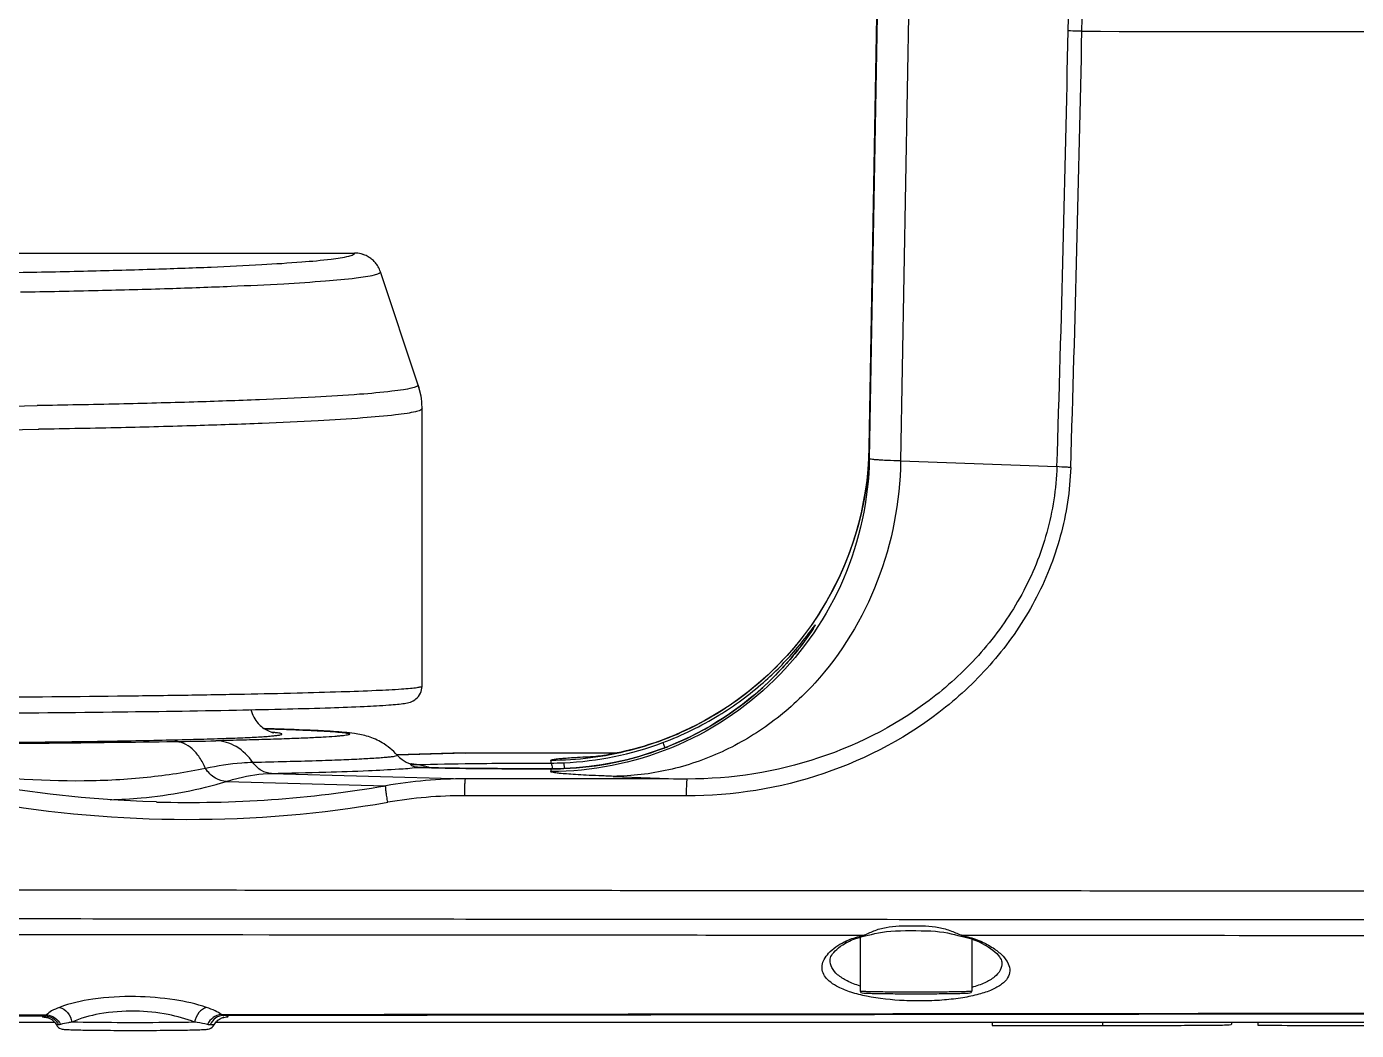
# Model space of a CAD drawing. Header units: millimetres. Extents: x 5828 to 6704, y 123 to 421.
# Drawn here: x 6379.491 to 6383.664, y 299.365 to 302.516 of the extents above; entities that cross this region are included whole.
import ezdxf

# ---------------------------------------------------------------- set-up
doc = ezdxf.new("R2010")
doc.units = ezdxf.units.MM
doc.layers.add('外形图', color=7, linetype='Continuous')

msp = doc.modelspace()

# ---------------------------------------------------------------- linework, layer by layer
at = {"layer": '外形图', "linetype": 'ByBlock'}
for p, q in [((6382.1354, 301.1948), (6382.1814, 303.8287)), ((6382.182, 303.8271), (6382.1354, 301.1599)), ((6382.2801, 303.8196), (6382.2335, 301.1524)), ((6378.247, 301.8047), (6380.5203, 301.8047)), ((6380.72, 301.3907), (6380.6014, 301.7462)), ((6380.732, 301.3167), (6380.7319, 301.3208)), ((6380.732, 300.4449), (6380.732, 301.3167)), ((6382.1354, 301.1948), (6382.1354, 301.1599)), ((6382.1354, 301.1948), (6382.1354, 301.1944)), ((6382.2335, 301.1524), (6382.7241, 301.1345)), ((6381.9484, 300.6101), (6381.9452, 300.6054)), ((6381.9512, 300.6142), (6381.9484, 300.6101)), ((6381.9536, 300.6177), (6381.9512, 300.6142)), ((6381.9555, 300.6207), (6381.9536, 300.6177)), ((6381.9572, 300.6232), (6381.9555, 300.6207)), ((6381.9585, 300.6253), (6381.9572, 300.6232)), ((6381.9596, 300.627), (6381.9585, 300.6253)), ((6381.9603, 300.6281), (6381.9596, 300.627)), ((6380.8289, 300.2348), (6380.6531, 300.2298)), ((6380.8684, 300.2353), (6380.6536, 300.2293)), ((6380.8683, 300.2353), (6380.8289, 300.2348)), ((6381.3445, 300.2357), (6380.8683, 300.2353)), ((6380.8684, 300.2353), (6381.3445, 300.2357)), ((6381.4879, 300.2683), (6381.494, 300.2522)), ((6380.7145, 300.1906), (6380.7186, 300.1906)), ((6380.7185, 300.1905), (6380.7145, 300.1906)), ((6381.1356, 300.2124), (6381.1356, 300.2041)), ((6381.1768, 300.205), (6381.1776, 300.1866)), ((6381.2638, 300.2231), (6381.2618, 300.2229)), ((6380.1187, 300.1467), (6380.618, 300.1328)), ((6380.2597, 300.1716), (6380.8684, 300.1546)), ((6381.1356, 300.1857), (6381.1358, 300.1858)), ((6381.1356, 300.1858), (6381.1358, 300.1858)), ((6381.1356, 300.1857), (6381.1356, 300.1775)), ((6381.1358, 300.1857), (6381.1356, 300.1857)), ((6381.3318, 300.1624), (6381.5643, 300.154)), ((6382.107, 299.6575), (6382.107, 299.4879)), ((6382.457, 299.6517), (6382.457, 299.4879)), ((6378.5286, 299.3907), (6379.5786, 299.3907)), ((6380.0853, 299.3907), (6380.982, 299.3907)), ((6380.982, 299.3907), (6381.0124, 299.3907)), ((6381.0124, 299.3907), (6381.0322, 299.3907)), ((6381.0124, 299.3907), (6381.0322, 299.3907)), ((6381.0322, 299.3907), (6381.1808, 299.3908)), ((6381.1808, 299.3908), (6381.532, 299.3908)), ((6381.1808, 299.3908), (6381.182, 299.3908)), ((6381.532, 299.3908), (6381.6988, 299.3907)), ((6381.6988, 299.3907), (6381.7318, 299.3907)), ((6381.7318, 299.3907), (6388.2795, 299.3907)), ((6382.5213, 299.3908), (6382.5213, 299.3808)), ((6382.5213, 299.3808), (6382.867, 299.3808)), ((6382.867, 299.3908), (6382.867, 299.3808)), ((6383.2718, 299.3907), (6383.2718, 299.3848)), ((6383.3547, 299.3907), (6383.3547, 299.3812))]:
    msp.add_line(p, q, dxfattribs=at)
for points in [[(6380.7288, 301.3549), (6380.7261, 301.3686), (6380.72, 301.3907)], [(6382.1354, 301.1948), (6382.1338, 301.1535), (6382.1305, 301.1114), (6382.1253, 301.0694), (6382.1184, 301.0276), (6382.1097, 300.9862), (6382.0992, 300.9452), (6382.0871, 300.9047), (6382.0732, 300.8647), (6382.0576, 300.8253), (6382.0405, 300.7867), (6382.0216, 300.7488), (6382.0012, 300.7118), (6381.9793, 300.6756), (6381.9558, 300.6404), (6381.9309, 300.6063), (6381.9047, 300.5734), (6381.8772, 300.5417), (6381.8483, 300.5111), (6381.8178, 300.4814), (6381.7865, 300.4534), (6381.7557, 300.4281), (6381.7264, 300.4059), (6381.6983, 300.386), (6381.671, 300.3681), (6381.6446, 300.352), (6381.6191, 300.3374), (6381.5944, 300.3243), (6381.5705, 300.3124), (6381.5474, 300.3016), (6381.5249, 300.2918), (6381.5032, 300.283), (6381.4824, 300.2751), (6381.4626, 300.2681), (6381.4439, 300.2619), (6381.4265, 300.2565), (6381.4104, 300.2518), (6381.3954, 300.2477), (6381.3815, 300.2441), (6381.3685, 300.241), (6381.3566, 300.2383), (6381.3457, 300.236), (6381.3358, 300.234), (6381.3267, 300.2322), (6381.3182, 300.2307), (6381.3102, 300.2293), (6381.3028, 300.2281), (6381.2958, 300.2271), (6381.2893, 300.2261), (6381.2835, 300.2253), (6381.2782, 300.2247), (6381.2736, 300.2241), (6381.2696, 300.2237), (6381.2663, 300.2233), (6381.2638, 300.2231)], [(6381.9452, 300.6054), (6381.9415, 300.6001), (6381.9395, 300.5972), (6381.9373, 300.5942), (6381.935, 300.5909), (6381.9325, 300.5875), (6381.9299, 300.5839), (6381.927, 300.5801), (6381.924, 300.576), (6381.9207, 300.5718), (6381.9173, 300.5673), (6381.9136, 300.5626), (6381.9097, 300.5576), (6381.9056, 300.5525), (6381.9013, 300.5471), (6381.8967, 300.5415), (6381.8918, 300.5357), (6381.8867, 300.5296), (6381.8812, 300.5233), (6381.8754, 300.5167), (6381.8693, 300.5099), (6381.8628, 300.5028), (6381.856, 300.4955), (6381.8488, 300.4879), (6381.8412, 300.4801), (6381.8331, 300.472), (6381.8246, 300.4636), (6381.8157, 300.4551), (6381.8062, 300.4462), (6381.7962, 300.4372), (6381.7857, 300.4279), (6381.7746, 300.4183), (6381.7628, 300.4085), (6381.7503, 300.3984), (6381.737, 300.3881), (6381.723, 300.3776), (6381.708, 300.3668), (6381.6921, 300.3557), (6381.6751, 300.3444), (6381.657, 300.333), (6381.6376, 300.3213), (6381.617, 300.3095), (6381.5953, 300.2979), (6381.573, 300.2866), (6381.5504, 300.2759), (6381.5283, 300.2661), (6381.507, 300.2572), (6381.4879, 300.2498)], [(6381.9606, 300.6286), (6381.9605, 300.6284), (6381.9603, 300.6281)], [(6381.4879, 300.2498), (6381.4511, 300.2368), (6381.4128, 300.2249), (6381.3741, 300.2146), (6381.3349, 300.2058), (6381.2955, 300.1986), (6381.2558, 300.193), (6381.2159, 300.189), (6381.1768, 300.1866)], [(6380.7186, 300.1906), (6380.718, 300.1906), (6380.7174, 300.1907), (6380.7168, 300.1907), (6380.7163, 300.1908), (6380.7158, 300.1909), (6380.7154, 300.191), (6380.7151, 300.191), (6380.7148, 300.1911), (6380.7145, 300.1912), (6380.7144, 300.1912), (6380.7142, 300.1913), (6380.7141, 300.1913)], [(6381.1768, 300.1866), (6381.1636, 300.1861), (6381.1491, 300.1858), (6381.1358, 300.1858)], [(6379.8982, 300.0819), (6379.8562, 300.0833), (6379.7588, 300.0884), (6379.6618, 300.0962), (6379.5654, 300.1065), (6379.4697, 300.1193), (6379.3756, 300.1345)], [(6382.0686, 299.6432), (6382.0729, 299.6453), (6382.0781, 299.6477), (6382.0839, 299.65), (6382.0902, 299.6523), (6382.0971, 299.6546), (6382.1048, 299.6569), (6382.1133, 299.6592), (6382.1314, 299.6636)], [(6382.1314, 299.6636), (6382.142, 299.6662), (6382.153, 299.6689), (6382.1644, 299.6713), (6382.1765, 299.6735), (6382.1894, 299.6752), (6382.203, 299.6765), (6382.2176, 299.6773), (6382.233, 299.6779), (6382.249, 299.6781), (6382.2653, 299.6782), (6382.2816, 299.6782), (6382.2978, 299.678), (6382.3134, 299.6777), (6382.3284, 299.6771), (6382.3426, 299.6762), (6382.356, 299.6748), (6382.3687, 299.673), (6382.3807, 299.6708), (6382.3921, 299.6683), (6382.4029, 299.6657), (6382.4134, 299.6632), (6382.4315, 299.659)], [(6382.4315, 299.659), (6382.4404, 299.6567), (6382.4486, 299.6544), (6382.4561, 299.652), (6382.463, 299.6496), (6382.4694, 299.6472), (6382.4753, 299.6447), (6382.4802, 299.6425)], [(6382.0125, 299.5861), (6382.0128, 299.589), (6382.0136, 299.5927), (6382.0151, 299.5967), (6382.0173, 299.6009), (6382.0201, 299.6053), (6382.0237, 299.6098), (6382.028, 299.6145), (6382.033, 299.6193), (6382.0388, 299.6242), (6382.0454, 299.6291), (6382.0526, 299.6339), (6382.0606, 299.6388), (6382.0686, 299.6432)], [(6382.4802, 299.6425), (6382.4898, 299.6377), (6382.4993, 299.6325), (6382.5081, 299.6272), (6382.5161, 299.6218), (6382.5233, 299.6164), (6382.5296, 299.6111), (6382.5351, 299.606), (6382.5397, 299.601), (6382.5435, 299.5963), (6382.5465, 299.5917), (6382.5488, 299.5875), (6382.5504, 299.5835), (6382.5513, 299.5798), (6382.5516, 299.577)], [(6379.5542, 299.4063), (6379.5541, 299.4063), (6379.5541, 299.4063), (6379.5543, 299.4062), (6379.5548, 299.4061), (6379.5554, 299.406), (6379.5563, 299.4057), (6379.5574, 299.4054), (6379.5588, 299.4049), (6379.5603, 299.4043), (6379.5619, 299.4036), (6379.5637, 299.4028), (6379.5656, 299.4017), (6379.5678, 299.4003), (6379.5702, 299.3987), (6379.5727, 299.3967), (6379.5753, 299.3944), (6379.5778, 299.3917), (6379.5803, 299.3886), (6379.5827, 299.3852), (6379.5844, 299.3821)], [(6380.0795, 299.3821), (6380.0812, 299.3851), (6380.0836, 299.3886), (6380.0861, 299.3917), (6380.0886, 299.3943), (6380.0911, 299.3966), (6380.0936, 299.3986), (6380.096, 299.4003), (6380.0982, 299.4016), (6380.1002, 299.4027), (6380.102, 299.4036), (6380.1036, 299.4043), (6380.1051, 299.4049), (6380.1063, 299.4053), (6380.1075, 299.4057), (6380.1083, 299.4059), (6380.109, 299.4061), (6380.1095, 299.4062), (6380.1098, 299.4063), (6380.1099, 299.4063)]]:
    msp.add_lwpolyline(points, dxfattribs=at)
for centre, radius, start, end in [((6269.5475, 304.7338), 113.2339, 358.870815, 359.528263), ((6269.411, 304.7346), 113.4136, 358.871466, 359.528456), ((6269.6405, 304.7318), 113.1408, 358.177987, 358.870879), ((6269.5092, 304.7325), 113.3153, 358.179101, 358.871551), ((6380.5203, 301.7188), 0.0859, 76.3178, 89.9685), ((6380.5204, 301.7195), 0.0852, 72.0418, 76.4297), ((6380.5203, 301.719), 0.0857, 62.7273, 72.7945), ((6380.5204, 301.7193), 0.0853, 57.6082, 62.8158), ((6380.5202, 301.7189), 0.0858, 49.1502, 57.9333), ((6380.5205, 301.7193), 0.0853, 43.7125, 49.2073), ((6380.5203, 301.7191), 0.0856, 35.503, 43.8504), ((6380.5207, 301.7194), 0.0851, 30.0065, 35.4974), ((6380.5201, 301.719), 0.0857, 18.4678, 30.0077), ((6380.4978, 301.3167), 0.2342, 1.0027, 18.438), ((6378.5917, 359.3515), 58.033, 269.685218, 270.920302), ((6378.5804, 360.9515), 59.7074, 269.342534, 270.91027), ((6381.1358, 301.2122), 0.9997, 327.4854, 358.9793), ((6381.6847, 300.8018), 0.3259, 327.8869, 328.0009), ((6381.1406, 301.1687), 0.9824, 291.6757, 321.5831), ((6377.9043, 452.2987), 152.0408, 270.476378, 270.773248), ((6379.7978, 313.6885), 13.4176, 270.67617, 271.22646), ((6380.2099, 299.7286), 0.5743, 84.2901, 84.788), ((6381.1343, 301.2103), 1.0061, 272.4225, 290.5779), ((6381.1343, 301.1924), 1.0067, 272.4204, 290.5646), ((6381.1466, 301.1567), 0.969, 290.6235, 291.609), ((6380.6397, 299.6287), 0.5755, 83.8581, 84.3364), ((6380.7171, 300.2702), 0.0719, 253.5392, 253.8752), ((6380.7137, 300.2585), 0.0597, 257.52, 257.9742), ((6380.7177, 300.2245), 0.0341, 263.6292, 264.577), ((6381.1338, 301.2478), 1.0437, 270.0991, 272.3644), ((6380.8679, 298.7099), 1.4447, 89.9803, 99.958), ((6381.1372, 301.1461), 0.9603, 269.9126, 272.363), ((6380.0006, 303.7464), 3.666, 268.4, 279.6964), ((6379.9977, 303.7156), 3.6883, 260.1049, 279.781), ((6380.8647, 298.6871), 1.4145, 89.9554, 99.7886), ((6379.5773, 299.6338), 0.2291, 264.0268, 264.1961), ((6379.5809, 299.6703), 0.2658, 264.2043, 264.6974), ((6380.082, 299.6806), 0.2762, 275.3017, 275.634), ((6380.085, 299.6498), 0.2452, 275.6368, 275.8369)]:
    msp.add_arc(centre, radius, start, end, dxfattribs=at)
for points, knots in [([(6382.8026, 302.5009), (6382.7981, 302.501), (6382.7837, 302.5014), (6382.7693, 302.5017), (6382.7593, 302.5023)], [0, 0, 0, 0, 0.30853, 1, 1, 1, 1]), ([(6382.8026, 302.5009), (6383.423, 302.5005), (6385.9055, 302.4991), (6388.388, 302.4986), (6390.25, 302.4984)], [0, 0, 0, 0, 0.249929, 1, 1, 1, 1]), ([(6379.4359, 301.7437), (6379.5139, 301.745), (6379.6629, 301.748), (6379.8744, 301.7537), (6380.0608, 301.7603), (6380.218, 301.7677), (6380.3441, 301.7759), (6380.4343, 301.7836), (6380.4901, 301.7921), (6380.513, 301.7977), (6380.5205, 301.8025), (6380.5203, 301.8046)], [0, 0, 0, 0, 0.214959, 0.410455, 0.582705, 0.728363, 0.844616, 0.929271, 0.980849, 0.994159, 1, 1, 1, 1]), ([(6379.4717, 301.6827), (6379.553, 301.6841), (6379.7082, 301.6872), (6379.9285, 301.6932), (6380.1227, 301.7001), (6380.2865, 301.7077), (6380.4179, 301.7163), (6380.5118, 301.7243), (6380.5699, 301.7331), (6380.5938, 301.739), (6380.6017, 301.744), (6380.6014, 301.7462)], [0, 0, 0, 0, 0.214964, 0.410462, 0.582715, 0.728374, 0.844628, 0.929282, 0.98086, 0.99416, 1, 1, 1, 1]), ([(6380.72, 301.3907), (6380.72, 301.3883), (6380.7113, 301.3836), (6380.6967, 301.3799), (6380.67, 301.3749), (6380.6161, 301.368), (6380.5234, 301.36), (6380.385, 301.3516), (6380.2114, 301.3437), (6380.0063, 301.3366), (6379.7736, 301.3306), (6379.6097, 301.3274), (6379.5238, 301.326)], [0, 0, 0, 0, 0.005984, 0.01954, 0.041393, 0.071581, 0.156508, 0.272854, 0.418425, 0.590428, 0.785538, 1, 1, 1, 1]), ([(6380.732, 301.3166), (6380.7319, 301.3142), (6380.7231, 301.3095), (6380.7083, 301.3058), (6380.6815, 301.3008), (6380.6271, 301.2939), (6380.5338, 301.2858), (6380.3946, 301.2773), (6380.22, 301.2694), (6380.0139, 301.2624), (6379.7799, 301.2563), (6379.6152, 301.2531), (6379.5289, 301.2517)], [0, 0, 0, 0, 0.006054, 0.019693, 0.041618, 0.071866, 0.156871, 0.273241, 0.418782, 0.590706, 0.785695, 1, 1, 1, 1]), ([(6382.1354, 301.1599), (6382.1332, 301.0313), (6382.0778, 300.7723), (6381.8542, 300.4462), (6381.5242, 300.2284), (6381.2642, 300.1775), (6381.1356, 300.1775)], [0, 0, 0, 0, 0.249982, 0.499975, 0.749983, 1, 1, 1, 1]), ([(6382.2335, 301.1524), (6382.2315, 301.0241), (6382.1831, 300.7692), (6382.016, 300.4937), (6381.8325, 300.3273), (6381.6768, 300.2345), (6381.5079, 300.1767), (6381.3902, 300.1629), (6381.3318, 300.1624)], [0, 0, 0, 0, 0.260792, 0.515316, 0.639553, 0.761393, 0.881286, 1, 1, 1, 1]), ([(6382.2335, 301.1524), (6382.2194, 301.1528), (6382.1995, 301.1534), (6382.1751, 301.1546), (6382.1612, 301.1555), (6382.1505, 301.1564), (6382.1424, 301.1574), (6382.1382, 301.1583), (6382.1354, 301.1593), (6382.1354, 301.1599)], [0, 0, 0, 0, 0.430575, 0.601572, 0.742334, 0.852477, 0.931774, 0.980323, 1, 1, 1, 1]), ([(6382.7673, 301.1319), (6382.765, 301.0591), (6382.7429, 300.9135), (6382.6609, 300.7091), (6382.5368, 300.5273), (6382.3271, 300.3235), (6382, 300.1478), (6381.7074, 300.1008), (6381.562, 300.1009)], [0, 0, 0, 0, 0.125205, 0.25037, 0.375525, 0.500695, 0.750184, 1, 1, 1, 1]), ([(6382.7241, 301.1345), (6382.7218, 301.0648), (6382.7002, 300.9253), (6382.6204, 300.73), (6382.5001, 300.5569), (6382.2976, 300.3636), (6381.9834, 300.1979), (6381.7034, 300.1538), (6381.5643, 300.154)], [0, 0, 0, 0, 0.125288, 0.250498, 0.375661, 0.500808, 0.750229, 1, 1, 1, 1]), ([(6382.7673, 301.1319), (6382.7629, 301.1321), (6382.7485, 301.1327), (6382.734, 301.1333), (6382.7241, 301.1345)], [0, 0, 0, 0, 0.308343, 1, 1, 1, 1]), ([(6381.9789, 300.6748), (6381.934, 300.6045), (6381.8262, 300.4746), (6381.6215, 300.3263), (6381.3865, 300.2334), (6381.219, 300.2124), (6381.1356, 300.2124)], [0, 0, 0, 0, 0.249988, 0.499985, 0.74999, 1, 1, 1, 1]), ([(6381.4879, 300.2683), (6381.5487, 300.2912), (6381.6601, 300.3456), (6381.798, 300.4474), (6381.8938, 300.5442), (6381.9414, 300.6056), (6381.9594, 300.6296)], [0, 0, 0, 0, 0.323899, 0.61312, 0.850475, 1, 1, 1, 1]), ([(6381.9607, 300.6286), (6381.9581, 300.6245), (6381.9423, 300.6003), (6381.9252, 300.5771), (6381.9103, 300.5583)], [0, 0, 0, 0, 0.168698, 1, 1, 1, 1]), ([(6381.9594, 300.6296), (6381.9614, 300.6323), (6381.9694, 300.6429), (6381.9627, 300.6318), (6381.961, 300.6291)], [0, 0, 0, 0, 0.513216, 1, 1, 1, 1]), ([(6380.732, 300.4449), (6380.732, 300.4433), (6380.7241, 300.4419), (6380.714, 300.4397), (6380.6927, 300.4377), (6380.6507, 300.4343), (6380.5777, 300.4307), (6380.4687, 300.4267), (6380.3309, 300.4229), (6380.167, 300.4194), (6379.9792, 300.4162), (6379.6897, 300.4124), (6379.2918, 300.4091), (6378.7884, 300.4072), (6378.2727, 300.4074), (6377.9282, 300.409), (6377.7591, 300.4102)], [0, 0, 0, 0, 0.001565, 0.005713, 0.012533, 0.022014, 0.04883, 0.085776, 0.132303, 0.187714, 0.251178, 0.32174, 0.479829, 0.652508, 0.829433, 1, 1, 1, 1]), ([(6377.7779, 300.361), (6377.9442, 300.3598), (6378.283, 300.3582), (6378.7899, 300.3581), (6379.2843, 300.36), (6379.7361, 300.3638), (6380.0732, 300.3687), (6380.3013, 300.3737), (6380.4351, 300.3774), (6380.541, 300.3814), (6380.6113, 300.3851), (6380.6532, 300.3885), (6380.6759, 300.391), (6380.6958, 300.3949), (6380.721, 300.4077), (6380.732, 300.4302), (6380.732, 300.4449)], [0, 0, 0, 0, 0.167275, 0.340751, 0.509913, 0.664513, 0.795186, 0.849022, 0.894089, 0.929754, 0.955621, 0.964905, 0.972037, 0.978577, 0.985222, 1, 1, 1, 1]), ([(6380.1952, 300.3714), (6380.199, 300.3557), (6380.213, 300.3289), (6380.242, 300.3074), (6380.2602, 300.3005), (6380.2667, 300.2994)], [0, 0, 0, 0, 0.455962, 0.81317, 1, 1, 1, 1]), ([(6376.8715, 300.2949), (6376.8715, 300.2941), (6376.8753, 300.2929), (6376.8807, 300.2917), (6376.8915, 300.2903), (6376.9057, 300.2889), (6376.9241, 300.2875), (6376.9465, 300.2861), (6376.9728, 300.2847), (6377.0156, 300.2828), (6377.0783, 300.2806), (6377.1643, 300.2781), (6377.264, 300.2758), (6377.3764, 300.2737), (6377.5004, 300.2717), (6377.6853, 300.2693), (6377.9358, 300.2671), (6378.2525, 300.2654), (6378.582, 300.2649), (6378.9114, 300.2654), (6379.2281, 300.2671), (6379.4786, 300.2693), (6379.6636, 300.2717), (6379.7876, 300.2737), (6379.8999, 300.2758), (6379.9996, 300.2781), (6380.0856, 300.2806), (6380.1484, 300.2828), (6380.1911, 300.2847), (6380.2175, 300.2861), (6380.2398, 300.2875), (6380.2583, 300.2889), (6380.2724, 300.2903), (6380.2832, 300.2917), (6380.2886, 300.2929), (6380.2924, 300.2941), (6380.2924, 300.2949)], [0, 0, 0, 0, 0.000738, 0.002592, 0.005624, 0.009838, 0.015228, 0.021782, 0.029486, 0.038321, 0.0593, 0.084519, 0.113737, 0.146673, 0.18301, 0.222398, 0.308786, 0.402521, 0.5, 0.597479, 0.691214, 0.777602, 0.81699, 0.853327, 0.886263, 0.915481, 0.9407, 0.961679, 0.970514, 0.978218, 0.984772, 0.990162, 0.994376, 0.997408, 0.999262, 1, 1, 1, 1]), ([(6380.0527, 300.1868), (6380.0475, 300.1991), (6380.0356, 300.2215), (6380.0124, 300.2489), (6379.9856, 300.2669), (6379.9656, 300.2716), (6379.9561, 300.2718)], [0, 0, 0, 0, 0.294943, 0.557319, 0.788828, 1, 1, 1, 1]), ([(6380.2372, 300.312), (6380.2602, 300.3113), (6380.3031, 300.31), (6380.3623, 300.3077), (6380.4114, 300.3054), (6380.45, 300.303), (6380.4757, 300.3009), (6380.4907, 300.2991), (6380.4982, 300.2979), (6380.5023, 300.2968), (6380.5054, 300.2957), (6380.5051, 300.2943), (6380.5041, 300.2937), (6380.5026, 300.2931), (6380.4992, 300.2922), (6380.4933, 300.2911), (6380.4841, 300.2899), (6380.4723, 300.2887), (6380.4511, 300.2869), (6380.418, 300.2848), (6380.3705, 300.2825), (6380.3128, 300.2802), (6380.2452, 300.278), (6380.1682, 300.2759), (6380.1137, 300.2746), (6380.0849, 300.274)], [0, 0, 0, 0, 0.100155, 0.186101, 0.257355, 0.313521, 0.354298, 0.368857, 0.37952, 0.386324, 0.389496, 0.390433, 0.391931, 0.394292, 0.397588, 0.407066, 0.420433, 0.437697, 0.458843, 0.512675, 0.581647, 0.665379, 0.763398, 0.87515, 1, 1, 1, 1]), ([(6380.2014, 300.2057), (6380.1876, 300.2256), (6380.1538, 300.2595), (6380.1071, 300.2737), (6380.0849, 300.274)], [0, 0, 0, 0, 0.522415, 1, 1, 1, 1]), ([(6380.6541, 300.2288), (6380.6403, 300.2442), (6380.6118, 300.2676), (6380.5646, 300.2886), (6380.5242, 300.2969), (6380.4874, 300.3007), (6380.4514, 300.3034), (6380.4091, 300.3058), (6380.3369, 300.309), (6380.2787, 300.3109), (6380.2372, 300.3121)], [0, 0, 0, 0, 0.141537, 0.249044, 0.351752, 0.423347, 0.503554, 0.599959, 0.714613, 1, 1, 1, 1]), ([(6380.2924, 300.2949), (6380.2924, 300.2956), (6380.2896, 300.2967), (6380.2853, 300.2977), (6380.277, 300.299), (6380.2707, 300.2997), (6380.267, 300.3)], [0, 0, 0, 0, 0.078128, 0.266697, 0.573695, 1, 1, 1, 1]), ([(6380.2014, 300.2057), (6380.1897, 300.2054), (6380.1398, 300.2029), (6380.0901, 300.1951), (6380.0527, 300.1868)], [0, 0, 0, 0, 0.233567, 1, 1, 1, 1]), ([(6380.6541, 300.2288), (6380.6553, 300.2274), (6380.6467, 300.2249), (6380.6405, 300.2241), (6380.6274, 300.2223), (6380.6119, 300.221), (6380.5831, 300.2187), (6380.5383, 300.2162), (6380.4735, 300.2134), (6380.3947, 300.2106), (6380.3024, 300.208), (6380.2365, 300.2065), (6380.2014, 300.2057)], [0, 0, 0, 0, 0.012791, 0.031192, 0.057904, 0.092929, 0.136222, 0.247311, 0.390393, 0.564427, 0.768131, 1, 1, 1, 1]), ([(6380.2597, 300.1716), (6380.2486, 300.1717), (6380.2253, 300.1788), (6380.2083, 300.1957), (6380.2014, 300.2057)], [0, 0, 0, 0, 0.477587, 1, 1, 1, 1]), ([(6380.2597, 300.1716), (6380.3163, 300.1728), (6380.4177, 300.1753), (6380.551, 300.1796), (6380.6459, 300.1845), (6380.6963, 300.1879), (6380.7145, 300.1906)], [0, 0, 0, 0, 0.373511, 0.668179, 0.878323, 1, 1, 1, 1]), ([(6380.6541, 300.2288), (6380.6586, 300.2237), (6380.6714, 300.2122), (6380.687, 300.2041), (6380.6968, 300.2012)], [0, 0, 0, 0, 0.402495, 1, 1, 1, 1]), ([(6380.714, 300.1907), (6380.7101, 300.1911), (6380.7041, 300.1929), (6380.698, 300.1969), (6380.6959, 300.1994), (6380.6948, 300.2006), (6380.6955, 300.2015), (6380.6962, 300.2012), (6380.6967, 300.2011)], [0, 0, 0, 0, 0.481338, 0.783395, 0.87321, 0.922485, 0.94705, 1, 1, 1, 1]), ([(6380.6967, 300.2011), (6380.6969, 300.2011), (6380.6983, 300.2008), (6380.6997, 300.2004), (6380.7008, 300.2002)], [0, 0, 0, 0, 0.187859, 1, 1, 1, 1]), ([(6380.6972, 300.2011), (6380.6976, 300.201), (6380.6989, 300.2006), (6380.7001, 300.2003), (6380.7009, 300.2002)], [0, 0, 0, 0, 0.386869, 1, 1, 1, 1]), ([(6380.7145, 300.1993), (6380.7135, 300.1994), (6380.7091, 300.2), (6380.7047, 300.2006), (6380.7012, 300.2009)], [0, 0, 0, 0, 0.220131, 1, 1, 1, 1]), ([(6380.7013, 300.2001), (6380.7021, 300.1999), (6380.7065, 300.1991), (6380.711, 300.1989), (6380.7145, 300.1993)], [0, 0, 0, 0, 0.190095, 1, 1, 1, 1]), ([(6380.7145, 300.1993), (6380.7728, 300.2012), (6380.9132, 300.2032), (6381.0535, 300.204), (6381.1356, 300.2041)], [0, 0, 0, 0, 0.41569, 1, 1, 1, 1]), ([(6381.1356, 300.1857), (6381.0547, 300.1859), (6380.9157, 300.1867), (6380.7767, 300.1886), (6380.7185, 300.1905)], [0, 0, 0, 0, 0.581488, 1, 1, 1, 1]), ([(6380.7186, 300.1906), (6380.7761, 300.1887), (6380.9151, 300.1867), (6381.0541, 300.1859), (6381.1356, 300.1858)], [0, 0, 0, 0, 0.413701, 1, 1, 1, 1]), ([(6381.1356, 300.2124), (6381.1356, 300.2133), (6381.1399, 300.2147), (6381.1461, 300.2161), (6381.1585, 300.2177), (6381.1747, 300.2193), (6381.1959, 300.2209), (6381.2331, 300.2232), (6381.2634, 300.2247), (6381.285, 300.2256)], [0, 0, 0, 0, 0.019328, 0.067709, 0.146819, 0.256765, 0.397386, 0.568395, 1, 1, 1, 1]), ([(6381.1356, 300.2041), (6381.1362, 300.204), (6381.1375, 300.2022), (6381.1395, 300.1962), (6381.1405, 300.1903), (6381.1411, 300.1859)], [0, 0, 0, 0, 0.103163, 0.300226, 1, 1, 1, 1]), ([(6380.0527, 300.1868), (6379.9922, 300.1746), (6379.8657, 300.1554), (6379.5947, 300.1409), (6379.3849, 300.1579), (6379.2429, 300.178)], [0, 0, 0, 0, 0.227744, 0.470891, 1, 1, 1, 1]), ([(6379.7528, 300.0888), (6379.7854, 300.0898), (6379.9089, 300.0972), (6380.0317, 300.1198), (6380.1187, 300.1467)], [0, 0, 0, 0, 0.26369, 1, 1, 1, 1]), ([(6380.1187, 300.1467), (6380.1065, 300.1462), (6380.0796, 300.155), (6380.0608, 300.1749), (6380.0527, 300.1868)], [0, 0, 0, 0, 0.456252, 1, 1, 1, 1]), ([(6380.1187, 300.1467), (6380.1308, 300.1506), (6380.1768, 300.1636), (6380.2246, 300.1707), (6380.2597, 300.1716)], [0, 0, 0, 0, 0.266095, 1, 1, 1, 1]), ([(6380.8658, 300.1015), (6380.8658, 300.1081), (6380.8659, 300.1178), (6380.8662, 300.1301), (6380.8665, 300.1381), (6380.8669, 300.1446), (6380.8672, 300.1497), (6380.8678, 300.1525), (6380.8679, 300.1544), (6380.8684, 300.1546)], [0, 0, 0, 0, 0.372899, 0.543906, 0.695225, 0.820757, 0.915478, 0.975726, 1, 1, 1, 1]), ([(6381.3318, 300.1624), (6381.3167, 300.163), (6381.2883, 300.1641), (6381.2487, 300.1659), (6381.215, 300.1677), (6381.1873, 300.1696), (6381.1655, 300.1714), (6381.1501, 300.1732), (6381.1408, 300.1749), (6381.1367, 300.1762), (6381.1356, 300.1771), (6381.1356, 300.1775)], [0, 0, 0, 0, 0.230076, 0.431011, 0.60218, 0.743069, 0.853286, 0.932555, 0.98086, 0.993681, 1, 1, 1, 1]), ([(6381.562, 300.1009), (6381.562, 300.1076), (6381.5621, 300.1172), (6381.5623, 300.1295), (6381.5626, 300.1375), (6381.563, 300.144), (6381.5632, 300.1492), (6381.5638, 300.1519), (6381.5639, 300.1538), (6381.5643, 300.154)], [0, 0, 0, 0, 0.373125, 0.544227, 0.695618, 0.821188, 0.9159, 0.976058, 1, 1, 1, 1]), ([(6380.6243, 300.0809), (6380.6232, 300.087), (6380.6214, 300.0984), (6380.6191, 300.1137), (6380.6182, 300.1249), (6380.6175, 300.1309), (6380.618, 300.1328)], [0, 0, 0, 0, 0.351777, 0.661984, 0.888136, 1, 1, 1, 1]), ([(6388.829, 299.8001), (6388.2573, 299.8003), (6387.1139, 299.8005), (6385.6847, 299.801), (6384.5414, 299.8015), (6383.6841, 299.8019), (6382.827, 299.8025), (6381.97, 299.8031), (6381.1132, 299.8037), (6380.3994, 299.8044), (6379.8285, 299.8049), (6379.4004, 299.8054), (6378.9724, 299.8059), (6378.5454, 299.8063), (6378.125, 299.807), (6377.7222, 299.8092), (6377.4041, 299.8122), (6377.1695, 299.8152), (6377.0124, 299.8178), (6376.8701, 299.8205), (6376.7439, 299.8235), (6376.635, 299.8266), (6376.5555, 299.8295), (6376.5014, 299.832), (6376.4681, 299.8337), (6376.4399, 299.8355), (6376.4165, 299.8373), (6376.3985, 299.8391), (6376.3848, 299.8408), (6376.3778, 299.8424), (6376.3729, 299.8438), (6376.3729, 299.8449)], [0, 0, 0, 0, 0.137683, 0.275352, 0.344178, 0.412995, 0.481801, 0.550594, 0.61937, 0.688125, 0.722494, 0.756856, 0.79121, 0.825557, 0.859693, 0.892447, 0.922576, 0.936297, 0.948948, 0.960409, 0.970574, 0.979347, 0.986644, 0.989715, 0.992391, 0.994669, 0.996546, 0.998017, 0.99908, 0.999735, 1, 1, 1, 1]), ([(6388.2754, 299.7268), (6388.1749, 299.7193), (6387.9734, 299.7107), (6387.671, 299.7096), (6387.3686, 299.7106), (6386.9653, 299.7101), (6386.4614, 299.7106), (6385.8566, 299.7106), (6385.2518, 299.7109), (6384.4456, 299.7112), (6383.438, 299.7117), (6382.2291, 299.7125), (6381.0206, 299.7134), (6379.8126, 299.7145), (6379.0074, 299.7152), (6378.605, 299.7156)], [0, 0, 0, 0, 0.031268, 0.062538, 0.093809, 0.12508, 0.187619, 0.250155, 0.312688, 0.375217, 0.500257, 0.625267, 0.750237, 0.875153, 1, 1, 1, 1]), ([(6382.1159, 299.663), (6382.1271, 299.6675), (6382.15, 299.6787), (6382.188, 299.6898), (6382.2291, 299.6933), (6382.2705, 299.6936), (6382.3121, 299.6932), (6382.3535, 299.6896), (6382.3921, 299.6783), (6382.4158, 299.6672), (6382.4275, 299.6628)], [0, 0, 0, 0, 0.112382, 0.238141, 0.367064, 0.496504, 0.626029, 0.755503, 0.883192, 1, 1, 1, 1]), ([(6382.1159, 299.663), (6381.8234, 299.6632), (6380.6539, 299.6641), (6379.4845, 299.6649), (6378.6075, 299.6655)], [0, 0, 0, 0, 0.250125, 1, 1, 1, 1]), ([(6382.0566, 299.6426), (6382.0608, 299.6448), (6382.0798, 299.6536), (6382.1001, 299.6594), (6382.1159, 299.663)], [0, 0, 0, 0, 0.22497, 1, 1, 1, 1]), ([(6382.4275, 299.6628), (6382.4271, 299.6625), (6382.4257, 299.6614), (6382.4238, 299.6608), (6382.4226, 299.661)], [0, 0, 0, 0, 0.301244, 1, 1, 1, 1]), ([(6388.2795, 299.6774), (6388.1578, 299.6688), (6387.914, 299.6598), (6387.5481, 299.6611), (6387.1823, 299.6608), (6386.6945, 299.6611), (6386.0848, 299.6611), (6385.3532, 299.6614), (6384.6217, 299.6617), (6383.6464, 299.6621), (6382.9151, 299.6625), (6382.4275, 299.6628)], [0, 0, 0, 0, 0.062506, 0.12502, 0.187534, 0.250047, 0.375067, 0.50008, 0.625082, 0.750072, 1, 1, 1, 1]), ([(6382.4275, 299.6628), (6382.4334, 299.6616), (6382.4549, 299.6563), (6382.4761, 299.6493), (6382.4906, 299.6423)], [0, 0, 0, 0, 0.269586, 1, 1, 1, 1]), ([(6382.0384, 299.5008), (6382.03, 299.5051), (6382.0151, 299.5141), (6381.9975, 299.5307), (6381.9876, 299.5494), (6381.9863, 299.5695), (6381.9935, 299.5895), (6382.0147, 299.6173), (6382.0387, 299.6332), (6382.0566, 299.6426)], [0, 0, 0, 0, 0.145917, 0.266535, 0.368944, 0.464973, 0.568163, 0.688751, 1, 1, 1, 1]), ([(6382.4906, 299.6423), (6382.5036, 299.636), (6382.5265, 299.6231), (6382.5544, 299.6004), (6382.5722, 299.5768), (6382.5785, 299.5516), (6382.5702, 299.5272), (6382.5493, 299.5071), (6382.518, 299.4904), (6382.4767, 299.4768), (6382.4265, 299.4664), (6382.3695, 299.4597), (6382.3082, 299.4567), (6382.2266, 299.458), (6382.1489, 299.4661), (6382.0802, 299.4831), (6382.051, 299.4943), (6382.0384, 299.5008)], [0, 0, 0, 0, 0.060961, 0.111246, 0.151556, 0.184766, 0.217017, 0.255587, 0.30498, 0.366564, 0.439608, 0.521858, 0.609943, 0.69981, 0.868165, 0.939768, 1, 1, 1, 1]), ([(6382.0566, 299.6426), (6382.0576, 299.6422), (6382.0616, 299.6412), (6382.066, 299.6418), (6382.0686, 299.6432)], [0, 0, 0, 0, 0.268885, 1, 1, 1, 1]), ([(6382.4906, 299.6423), (6382.4897, 299.6419), (6382.4863, 299.641), (6382.4825, 299.6414), (6382.4802, 299.6425)], [0, 0, 0, 0, 0.270882, 1, 1, 1, 1]), ([(6382.1069, 299.5041), (6382.0929, 299.5084), (6382.0679, 299.5179), (6382.0369, 299.537), (6382.0169, 299.5598), (6382.0124, 299.5779), (6382.0125, 299.5861)], [0, 0, 0, 0, 0.331708, 0.600122, 0.81445, 1, 1, 1, 1]), ([(6382.5516, 299.577), (6382.5517, 299.5691), (6382.5472, 299.5516), (6382.527, 299.53), (6382.496, 299.5123), (6382.471, 299.5038), (6382.457, 299.4999)], [0, 0, 0, 0, 0.183017, 0.395347, 0.664554, 1, 1, 1, 1]), ([(6382.107, 299.4879), (6382.107, 299.4819), (6382.1251, 299.482), (6382.1407, 299.4812), (6382.1727, 299.4807), (6382.2194, 299.4801), (6382.2601, 299.48), (6382.282, 299.48)], [0, 0, 0, 0, 0.10226, 0.190991, 0.311196, 0.626641, 1, 1, 1, 1]), ([(6382.282, 299.4849), (6382.2706, 299.4849), (6382.2483, 299.4849), (6382.2159, 299.4851), (6382.186, 299.4854), (6382.1598, 299.4857), (6382.1408, 299.4861), (6382.1281, 299.4865), (6382.1208, 299.4867), (6382.1151, 299.487), (6382.1107, 299.4872), (6382.1087, 299.4877), (6382.107, 299.4876), (6382.107, 299.4879)], [0, 0, 0, 0, 0.194975, 0.382459, 0.55525, 0.706712, 0.831029, 0.881472, 0.923434, 0.956514, 0.980403, 0.994893, 1, 1, 1, 1]), ([(6382.282, 299.48), (6382.3039, 299.48), (6382.3446, 299.4801), (6382.3912, 299.4807), (6382.4232, 299.4812), (6382.4389, 299.482), (6382.457, 299.4819), (6382.457, 299.4879)], [0, 0, 0, 0, 0.373375, 0.688828, 0.809031, 0.897758, 1, 1, 1, 1]), ([(6382.457, 299.4879), (6382.457, 299.4876), (6382.4552, 299.4877), (6382.4533, 299.4872), (6382.4488, 299.487), (6382.4432, 299.4867), (6382.4358, 299.4865), (6382.4232, 299.4861), (6382.4041, 299.4857), (6382.3779, 299.4854), (6382.3481, 299.4851), (6382.3157, 299.4849), (6382.2933, 299.4849), (6382.282, 299.4849)], [0, 0, 0, 0, 0.005107, 0.019597, 0.043486, 0.076566, 0.118528, 0.168971, 0.293288, 0.44475, 0.617541, 0.805025, 1, 1, 1, 1]), ([(6379.5942, 299.4373), (6379.5857, 299.4341), (6379.5714, 299.4278), (6379.5583, 299.4188), (6379.5539, 299.4138)], [0, 0, 0, 0, 0.576761, 1, 1, 1, 1]), ([(6379.8327, 299.471), (6379.788, 299.4716), (6379.7073, 299.467), (6379.6278, 299.4499), (6379.5942, 299.4373)], [0, 0, 0, 0, 0.554626, 1, 1, 1, 1]), ([(6379.5942, 299.4373), (6379.604, 299.4351), (6379.6226, 299.422), (6379.6315, 299.4017), (6379.6332, 299.3908)], [0, 0, 0, 0, 0.474429, 1, 1, 1, 1]), ([(6380.0559, 299.437), (6380.0234, 299.448), (6379.9493, 299.4642), (6379.8738, 299.4704), (6379.8327, 299.471)], [0, 0, 0, 0, 0.454918, 1, 1, 1, 1]), ([(6380.0559, 299.437), (6380.0465, 299.4349), (6380.0285, 299.4213), (6380.0201, 299.4014), (6380.0182, 299.3905)], [0, 0, 0, 0, 0.466138, 1, 1, 1, 1]), ([(6380.1018, 299.4147), (6380.0961, 299.4193), (6380.081, 299.4277), (6380.0651, 299.4339), (6380.0559, 299.437)], [0, 0, 0, 0, 0.433781, 1, 1, 1, 1]), ([(6379.547, 299.4112), (6379.5458, 299.411), (6379.5438, 299.4106), (6379.5418, 299.41), (6379.5401, 299.4094), (6379.5405, 299.4081), (6379.5423, 299.4077), (6379.5449, 299.407), (6379.5488, 299.4065), (6379.5517, 299.4061), (6379.5534, 299.4059)], [0, 0, 0, 0, 0.166682, 0.277605, 0.335868, 0.369235, 0.444013, 0.573476, 0.758846, 1, 1, 1, 1]), ([(6379.5539, 299.4138), (6379.5533, 299.4135), (6379.5512, 299.4122), (6379.5488, 299.4114), (6379.547, 299.4112)], [0, 0, 0, 0, 0.272636, 1, 1, 1, 1]), ([(6379.547, 299.4112), (6379.556, 299.4111), (6379.5746, 299.4055), (6379.5872, 299.3907), (6379.591, 299.3824)], [0, 0, 0, 0, 0.496765, 1, 1, 1, 1]), ([(6379.5539, 299.4138), (6379.563, 299.4132), (6379.5812, 299.4067), (6379.5936, 299.3919), (6379.5975, 299.3836)], [0, 0, 0, 0, 0.498212, 1, 1, 1, 1]), ([(6379.832, 299.4252), (6379.7945, 299.4259), (6379.7267, 299.4211), (6379.6605, 299.4035), (6379.6332, 299.3908)], [0, 0, 0, 0, 0.554615, 1, 1, 1, 1]), ([(6380.0182, 299.3905), (6379.9916, 299.4016), (6379.9299, 299.4183), (6379.8665, 299.4246), (6379.832, 299.4252)], [0, 0, 0, 0, 0.45487, 1, 1, 1, 1]), ([(6380.1018, 299.4147), (6380.0928, 299.414), (6380.0746, 299.4071), (6380.0624, 299.3921), (6380.0585, 299.3836)], [0, 0, 0, 0, 0.493928, 1, 1, 1, 1]), ([(6380.1102, 299.4122), (6380.1012, 299.4121), (6380.0826, 299.4061), (6380.0706, 299.3909), (6380.0669, 299.3825)], [0, 0, 0, 0, 0.493498, 1, 1, 1, 1]), ([(6380.1018, 299.4147), (6380.783, 299.4157), (6382.1457, 299.4176), (6384.1899, 299.4196), (6385.8937, 299.4207), (6387.257, 299.4213), (6387.9386, 299.421), (6388.2795, 299.4215)], [0, 0, 0, 0, 0.249901, 0.499887, 0.749929, 0.874963, 1, 1, 1, 1]), ([(6380.11, 299.4059), (6380.1146, 299.4064), (6380.1327, 299.4088), (6380.1148, 299.4116), (6380.1102, 299.4122)], [0, 0, 0, 0, 0.503371, 1, 1, 1, 1]), ([(6380.1102, 299.4122), (6381.4714, 299.4145), (6383.5135, 299.4173), (6386.2366, 299.4195), (6387.5985, 299.4195), (6388.2795, 299.4198)], [0, 0, 0, 0, 0.499882, 0.749926, 1, 1, 1, 1]), ([(6379.591, 299.3824), (6379.5901, 299.3823), (6379.5885, 299.3823), (6379.5862, 299.3823), (6379.5854, 299.3821), (6379.5844, 299.3822), (6379.5844, 299.3821)], [0, 0, 0, 0, 0.439032, 0.752608, 0.939728, 1, 1, 1, 1]), ([(6379.5844, 299.3821), (6379.5875, 299.3764), (6379.5952, 299.3701), (6379.6058, 299.3684), (6379.6125, 299.3679), (6379.6237, 299.3673), (6379.6423, 299.3667), (6379.6701, 299.3661), (6379.7044, 299.3656), (6379.7591, 299.3651), (6379.8022, 299.3649), (6379.832, 299.3649)], [0, 0, 0, 0, 0.076467, 0.104741, 0.127407, 0.156383, 0.237706, 0.349286, 0.487212, 0.646034, 1, 1, 1, 1]), ([(6379.5975, 299.3836), (6379.5969, 299.3834), (6379.5948, 299.3828), (6379.5926, 299.3824), (6379.591, 299.3824)], [0, 0, 0, 0, 0.278856, 1, 1, 1, 1]), ([(6379.6332, 299.3908), (6379.6295, 299.3902), (6379.6175, 299.3884), (6379.6054, 299.3862), (6379.5975, 299.3836)], [0, 0, 0, 0, 0.310489, 1, 1, 1, 1]), ([(6379.832, 299.3891), (6379.813, 299.3891), (6379.7468, 299.3892), (6379.6805, 299.3897), (6379.6332, 299.3908)], [0, 0, 0, 0, 0.28624, 1, 1, 1, 1]), ([(6380.0182, 299.3905), (6380.0052, 299.3902), (6379.9432, 299.3893), (6379.8811, 299.3891), (6379.832, 299.3891)], [0, 0, 0, 0, 0.208994, 1, 1, 1, 1]), ([(6379.832, 299.3649), (6379.8617, 299.3649), (6379.9048, 299.3651), (6379.9595, 299.3656), (6379.9938, 299.3661), (6380.0216, 299.3667), (6380.0403, 299.3673), (6380.0514, 299.3679), (6380.0581, 299.3684), (6380.0687, 299.3701), (6380.0765, 299.3765), (6380.0795, 299.3821)], [0, 0, 0, 0, 0.353974, 0.512799, 0.650725, 0.762305, 0.843624, 0.872598, 0.895262, 0.923546, 1, 1, 1, 1]), ([(6380.0585, 299.3836), (6380.0559, 299.3843), (6380.0426, 299.3872), (6380.029, 299.3891), (6380.0182, 299.3905)], [0, 0, 0, 0, 0.199445, 1, 1, 1, 1]), ([(6380.0669, 299.3825), (6380.0662, 299.3825), (6380.0634, 299.3826), (6380.0606, 299.3831), (6380.0585, 299.3836)], [0, 0, 0, 0, 0.231588, 1, 1, 1, 1]), ([(6382.867, 299.3808), (6382.8964, 299.3808), (6382.9547, 299.3808), (6383.0405, 299.3808), (6383.1198, 299.3808), (6383.1855, 299.3811), (6383.23, 299.3812), (6383.2568, 299.3823), (6383.2667, 299.3826), (6383.2718, 299.384), (6383.2718, 299.3848)], [0, 0, 0, 0, 0.217607, 0.431782, 0.634762, 0.805755, 0.914844, 0.970578, 0.993864, 1, 1, 1, 1]), ([(6383.3547, 299.3812), (6383.3796, 299.381), (6383.4949, 299.3807), (6383.6101, 299.3807), (6383.7004, 299.3807)], [0, 0, 0, 0, 0.216208, 1, 1, 1, 1])]:
    msp.add_open_spline(points, degree=3, knots=knots, dxfattribs=at)
for points in [[(6380.7145, 300.1993), (6380.7288, 300.1991), (6380.7434, 300.1957), (6380.7563, 300.1896)], [(6381.5643, 300.154), (6381.3323, 300.1542), (6381.1003, 300.1544), (6380.8684, 300.1546)], [(6381.562, 300.1009), (6381.33, 300.1011), (6381.0979, 300.1013), (6380.8658, 300.1015)], [(6382.1159, 299.663), (6382.1175, 299.6618), (6382.1199, 299.6608), (6382.1219, 299.6613)], [(6378.5841, 299.4095), (6378.905, 299.4101), (6379.226, 299.4106), (6379.547, 299.4112)], [(6378.5878, 299.4123), (6378.9098, 299.4128), (6379.2319, 299.4133), (6379.5539, 299.4138)], [(6380.1102, 299.4122), (6380.1073, 299.4124), (6380.1044, 299.4134), (6380.1018, 299.4147)], [(6380.0795, 299.3821), (6380.0753, 299.3826), (6380.0711, 299.3824), (6380.0669, 299.3825)]]:
    msp.add_open_spline(points, degree=3, dxfattribs=at)

doc.saveas('drawing.dxf')
